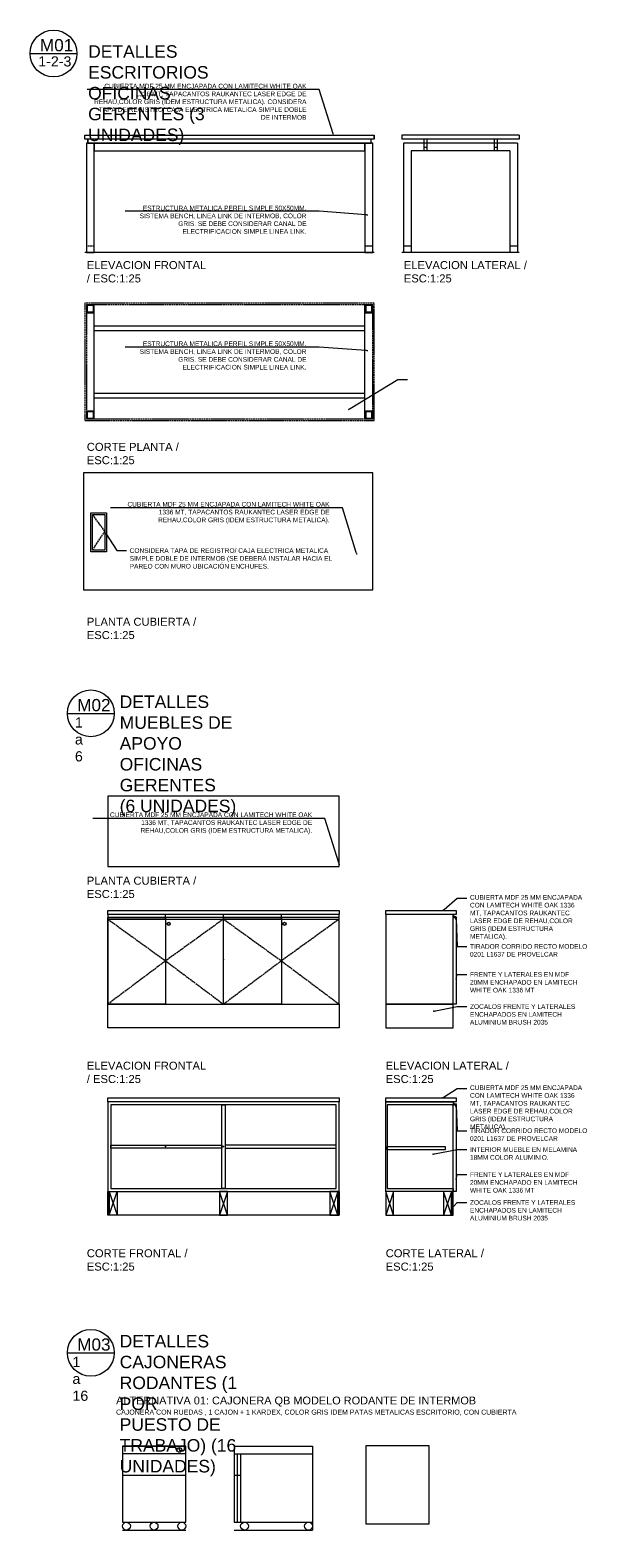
# Model space of a CAD drawing. Header units: millimetres. Extents: x 69942 to 103169, y 109869 to 150283.
# Drawn here: x 71160 to 74720, y 140683 to 150283 of the extents above; entities that cross this region are included whole.
import ezdxf
from ezdxf import colors
from ezdxf.entities.mleader import LeaderData, LeaderLine
from ezdxf.math import Vec2, Vec3

# ---------------------------------------------------------------- set-up
doc = ezdxf.new("R2010")
doc.units = ezdxf.units.MM
doc.header["$MEASUREMENT"] = 0
doc.linetypes.add('ACAD_ISO02W100', pattern=[15, 12, -3])
doc.layers.add('A-MUEBLES', color=1, linetype='Continuous')
doc.layers.add('A_COTAS 25', color=2, linetype='Continuous')
doc.styles.add('ARIAL', font='arial.ttf')
doc.styles.add('FMZ 100', font='arial.ttf', dxfattribs={"height": 16})
doc.styles.add('FMZ 20', font='arial.ttf', dxfattribs={"height": 3.2})

# ---------------------------------------------------------------- blocks, each defined once
blk = doc.blocks.new('_DOT')
at = {"color": 0, "linetype": 'ByBlock'}
blk.add_line((-0.5, 0), (-1, 0), dxfattribs=at)
at = {"color": 0, "linetype": 'ByBlock', "const_width": 0.5}
blk.add_lwpolyline([(-0.25, 0, 1), (0.25, 0, 1)], format="xyb", close=True, dxfattribs=at)

msp = doc.modelspace()

# ---------------------------------------------------------------- linework, layer by layer
at = {"layer": 'A-MUEBLES', "linetype": 'Continuous'}
for p, q in [((71510.7, 149583.9), (71510.7, 149608.9)), ((73360.7, 149583.9), (71510.7, 149583.9)), ((71530.7, 149558.9), (71530.7, 149583.9)), ((73340.7, 149558.9), (73340.7, 149583.9)), ((73360.7, 149583.9), (73360.7, 149608.9)), ((74287, 149608.9), (73537, 149608.9)), ((73537, 149608.9), (73537, 149583.9)), ((74287, 149583.9), (73537, 149583.9)), ((73677, 149583.9), (73677, 149508.9)), ((73697, 149583.9), (73697, 149508.9)), ((74127, 149583.9), (74127, 149508.9)), ((74147, 149583.9), (74147, 149508.9)), ((74287, 149608.9), (74287, 149583.9)), ((74277, 149558.9), (73547, 149558.9)), ((73547, 149558.9), (73547, 148858.9)), ((74227, 149508.9), (73597, 149508.9)), ((73597, 149508.9), (73597, 148858.9)), ((73677, 149533.9), (73697, 149533.9)), ((74127, 149533.9), (74147, 149533.9)), ((74227, 149508.9), (74227, 148858.9)), ((74277, 149558.9), (74277, 148858.9)), ((73350.7, 148898.9), (73300.7, 148898.9)), ((73597, 148898.9), (73547, 148898.9)), ((74277, 148898.9), (74227, 148898.9)), ((73360.7, 148858.9), (71510.7, 148858.9)), ((74287, 148858.9), (73537, 148858.9)), ((71520.7, 148523.8), (71520.7, 148523.8)), ((71570.7, 147793.8), (71570.7, 148523.8)), ((73300.7, 147793.8), (73300.7, 148523.8)), ((71570.7, 148388.8), (73300.7, 148388.8)), ((71570.7, 148358.8), (73300.7, 148358.8)), ((71570.7, 147958.8), (73300.7, 147958.8)), ((71570.7, 147928.8), (73300.7, 147928.8)), ((71750.6, 141220.6), (72155.6, 141220.6)), ((72465.2, 141220.6), (72465.2, 140733.1)), ((72465.2, 141220.6), (72965.2, 141220.6)), ((72965.2, 141220.6), (72965.2, 140733.1)), ((72155.6, 141170.6), (71750.6, 141170.6)), ((72465.2, 141170.6), (72965.2, 141170.6)), ((72485.2, 141170.6), (72485.2, 140733.1)), ((72505.2, 141170.6), (72505.2, 140733.1)), ((71750.6, 141033.1), (72155.6, 141033.1)), ((72465.2, 141033.1), (72505.2, 141033.1)), ((71750.6, 140733.1), (72155.6, 140733.1)), ((72465.2, 140733.1), (72965.2, 140733.1)), ((72465.2, 140683.1), (72965.2, 140683.1)), ((72965.2, 140733.1), (72965.2, 140683.1))]:
    msp.add_line(p, q, dxfattribs=at)
at = {"layer": 'A-MUEBLES', "linetype": 'ACAD_ISO02W100'}
msp.add_line((71570.7, 148898.9), (71520.7, 148898.9), dxfattribs=at)
at = {"layer": 'A-MUEBLES', "linetype": 'Continuous'}
for points in [[(71160.3, 150132.9), (71460.3, 150132.9)], [(71398.8, 145909.6), (71698.8, 145909.6)], [(72027, 144602.8), (72027, 144622.8)], [(72397, 144602.8), (72397, 144622.8)], [(72767, 144602.8), (72767, 144622.8)], [(73884, 144602.8), (73884, 144047.8), (73864, 144047.8), (73864, 144602.8), (73879, 144602.8)], [(73884, 143404), (73884, 142849), (73864, 142849), (73864, 143404), (73879, 143404)], [(71667, 142849), (71717, 142699)], [(71667, 142699), (71717, 142849)], [(72422, 142849), (72372, 142699)], [(72422, 142699), (72372, 142849)], [(73127, 142849), (73077, 142699)], [(73127, 142699), (73077, 142849)], [(73484, 142849), (73434, 142699)], [(73484, 142699), (73434, 142849)], [(73854, 142849), (73804, 142699)], [(73854, 142699), (73804, 142849)], [(71398.8, 141817.3), (71698.8, 141817.3)], [(72155.6, 141170.6), (72155.6, 141220.6), (71750.6, 141220.6), (71750.6, 141170.6)], [(71750.6, 141220.6), (71750.6, 140733.1)], [(72155.6, 140733.1), (72155.6, 141220.6)], [(71750.6, 140683.1), (72155.6, 140683.1)]]:
    msp.add_lwpolyline(points, dxfattribs=at)
for points in [[(71510.7, 149583.9), (71510.7, 149608.9), (73360.7, 149608.9), (73360.7, 149583.9)], [(71530.7, 149558.9), (73340.7, 149558.9), (73340.7, 149583.9), (71530.7, 149583.9)], [(71520.7, 148858.9), (71570.7, 148858.9), (71570.7, 149558.9), (71520.7, 149558.9)], [(71570.7, 149558.9), (71570.7, 149508.9), (73300.7, 149508.9), (73300.7, 149558.9)], [(73300.7, 148858.9), (73350.7, 148858.9), (73350.7, 149558.9), (73300.7, 149558.9)], [(71520.7, 148473.8), (71570.7, 148473.8), (71570.7, 148523.8), (71520.7, 148523.8)], [(71525.7, 148478.8), (71565.7, 148478.8), (71565.7, 148518.8), (71525.7, 148518.8)], [(73300.7, 148473.8), (73350.7, 148473.8), (73350.7, 148523.8), (73300.7, 148523.8)], [(73305.7, 148478.8), (73345.7, 148478.8), (73345.7, 148518.8), (73305.7, 148518.8)], [(71520.7, 147793.8), (71570.7, 147793.8), (71570.7, 147843.8), (71520.7, 147843.8)], [(71525.7, 147798.8), (71565.7, 147798.8), (71565.7, 147838.8), (71525.7, 147838.8)], [(73300.7, 147793.8), (73350.7, 147793.8), (73350.7, 147843.8), (73300.7, 147843.8)], [(73305.7, 147798.8), (73345.7, 147798.8), (73345.7, 147838.8), (73305.7, 147838.8)], [(71501, 146699.4), (73351, 146699.4), (73351, 147449.4), (71501, 147449.4)], [(71548.8, 146943.2), (71548.8, 147193.2), (71648.8, 147193.2), (71648.8, 146943.2)], [(71558.8, 146953.2), (71558.8, 147183.2), (71638.8, 147183.2), (71638.8, 146953.2)], [(71657, 144929.1), (73137, 144929.1), (73137, 145379.1), (71657, 145379.1)], [(71657, 144647.8), (73137, 144647.8), (73137, 144622.8), (71657, 144622.8)], [(71657, 144047.8), (73137, 144047.8), (73137, 144622.8), (71657, 144622.8)], [(72027, 144047.8), (71657, 144047.8), (71657, 144602.8), (72027, 144602.8)], [(72027, 144602.8), (71657, 144602.8), (71657, 144592.8), (72027, 144592.8)], [(72027, 144047.8), (72397, 144047.8), (72397, 144602.8), (72027, 144602.8)], [(72397, 144602.8), (72027, 144602.8), (72027, 144592.8), (72397, 144592.8)], [(72767, 144047.8), (72397, 144047.8), (72397, 144602.8), (72767, 144602.8)], [(72767, 144602.8), (72397, 144602.8), (72397, 144592.8), (72767, 144592.8)], [(72767, 144047.8), (73137, 144047.8), (73137, 144602.8), (72767, 144602.8)], [(73137, 144602.8), (72767, 144602.8), (72767, 144592.8), (73137, 144592.8)], [(73434, 144647.8), (73884, 144647.8), (73884, 144622.8), (73434, 144622.8)], [(73434, 144047.8), (73864, 144047.8), (73864, 144622.8), (73434, 144622.8)], [(73864, 144622.8), (73864, 144602.8), (73879, 144602.8), (73879, 144592.8), (73884, 144592.8), (73884, 144602.8), (73884, 144607.8), (73869, 144607.8), (73869, 144622.8)], [(71657, 144047.8), (73137, 144047.8), (73137, 143897.8), (71657, 143897.8)], [(73434, 143897.8), (73864, 143897.8), (73864, 144047.8), (73434, 144047.8)], [(71657, 143449), (73137, 143449), (73137, 143424), (71657, 143424)], [(71657, 142849), (73137, 142849), (73137, 143424), (71657, 143424)], [(73434, 143449), (73884, 143449), (73884, 143424), (73434, 143424)], [(73864, 142849), (73434, 142849), (73434, 143424), (73864, 143424), (73864, 143404), (73444, 143404), (73444, 142869), (73864, 142869)], [(73864, 143424), (73864, 143404), (73879, 143404), (73879, 143394), (73884, 143394), (73884, 143404), (73884, 143409), (73869, 143409), (73869, 143424)], [(71677, 142869), (73117, 142869), (73117, 143404), (71677, 143404)], [(72387, 142869), (72387, 143404), (72407, 143404), (72407, 142869)], [(71677, 143146.5), (72387, 143146.5), (72387, 143126.5), (71677, 143126.5)], [(73117, 143146.5), (72407, 143146.5), (72407, 143126.5), (73117, 143126.5)], [(73444, 143136.5), (73814, 143136.5), (73814, 143116.5), (73444, 143116.5)], [(71657, 142849), (73137, 142849), (73137, 142699), (71657, 142699)], [(71657, 142699), (71657, 142849), (71667, 142849), (71667, 142699)], [(71667, 142699), (71667, 142849), (71717, 142849), (71717, 142699)], [(72422, 142699), (72422, 142849), (72372, 142849), (72372, 142699)], [(73127, 142699), (73127, 142849), (73077, 142849), (73077, 142699)], [(73137, 142699), (73137, 142849), (73127, 142849), (73127, 142699)], [(73434, 142699), (73864, 142699), (73864, 142849), (73434, 142849)], [(73484, 142699), (73484, 142849), (73434, 142849), (73434, 142699)], [(73854, 142699), (73854, 142849), (73804, 142849), (73804, 142699)], [(73864, 142699), (73864, 142849), (73854, 142849), (73854, 142699)], [(73307.3, 140722.7), (73712.3, 140722.7), (73712.3, 141222.7), (73307.3, 141222.7)]]:
    msp.add_lwpolyline(points, close=True, dxfattribs=at)
at = {"layer": 'A-MUEBLES', "color": 252, "linetype": 'ACAD_ISO02W100', "true_color": 0x7a898f}
msp.add_lwpolyline([(71510.7, 147783.8), (73360.7, 147783.8), (73360.7, 148533.8), (71510.7, 148533.8)], close=True, dxfattribs=at)
for points in [[(71520.7, 147793.8), (73350.7, 147793.8), (73350.7, 148523.8), (71520.7, 148523.8), (71520.7, 147793.8)], [(71657, 144592.8), (72027, 144325.3), (71657, 144047.8)], [(72397, 144592.8), (72027, 144325.3), (72397, 144047.8)], [(72397, 144592.8), (72767, 144325.3), (72397, 144047.8)], [(73137, 144592.8), (72767, 144325.3), (73137, 144047.8)]]:
    msp.add_lwpolyline(points, dxfattribs=at)
at = {"layer": 'A-MUEBLES', "linetype": 'ACAD_ISO02W100'}
msp.add_lwpolyline([(71558.8, 146953.2), (71638.8, 147074.4), (71558.8, 147183.2)], dxfattribs=at)
at = {"layer": 'A-MUEBLES', "linetype": 'Continuous'}
for centre, radius in [((71310.3, 150132.9), 150), ((71548.8, 145909.6), 150), ((72047, 144562.8), 10), ((72047, 144562.8), 8), ((72787, 144562.8), 10), ((72787, 144562.8), 8), ((71548.8, 141817.3), 150), ((72114.8, 141195.6), 15), ((71776.6, 140708.1), 25), ((71953.1, 140708.1), 25), ((72130.6, 140708.1), 25), ((72531.3, 140708.1), 25), ((72940.2, 140708.1), 25)]:
    msp.add_circle(centre, radius, dxfattribs=at)
for p in [(72027, 144335.3), (72397, 144335.3), (72767, 144335.3), (72027, 143136.5), (72397, 143136.5)]:
    msp.add_point(p, dxfattribs=at)
at = {"layer": 'A_COTAS 25', "linetype": 'ByBlock', "lineweight": -2}
msp.add_line((73511.2, 148046.6), (73573.4, 148046.6), dxfattribs=at)
msp.add_lwpolyline([(73206.9, 147860), (73511.2, 148046.6)], dxfattribs=at)

# ---------------------------------------------------------------- block references
at = {"layer": 'A_COTAS 25', "lineweight": -2, "xscale": 10, "yscale": 10, "zscale": 10, "rotation": 211.5215454853357}
msp.add_blockref('_DOT', (73198.4, 147854.8), dxfattribs=at)

# ---------------------------------------------------------------- texts
at = {"layer": 'A-MUEBLES', "linetype": 'Continuous', "attachment_point": 1, "style": 'FMZ 100'}
for s, width, insert, char_height in [('M01', 15.63, (71223.5, 150224.9), 78.4), ('1-2-3', 15.63, (71212.9, 150114.5), 65), ('M02', 15.63, (71461.9, 146001.6), 78.4), ('1 a 6', 40.372, (71447.3, 145883.7), 65), ('M03', 15.63, (71461.9, 141909.3), 78.4), ('1 a 16', 40.372, (71431.4, 141791.5), 65)]:
    msp.add_mtext_dynamic_manual_height_columns(s, width=width, gutter_width=80, heights=[0], dxfattribs=dict(at, insert=insert, char_height=char_height))
at = {"layer": 'A_COTAS 25', "attachment_point": 1, "style": 'ARIAL'}
for s, insert, char_height in [('DETALLES ESCRITORIOS OFICINAS GERENTES (3 UNIDADES)', (71531.6, 150185.5), 80), ('ELEVACION FRONTAL / ESC:1:25', (71523.2, 148804), 51.2), ('ELEVACION LATERAL / ESC:1:25', (73549.5, 148804), 51.2), ('CORTE PLANTA / ESC:1:25', (71523.2, 147640.7), 51.2), ('PLANTA CUBIERTA / ESC:1:25', (71523.2, 146521.5), 51.2), ('DETALLES MUEBLES DE APOYO OFICINAS GERENTES \\P(6 UNIDADES)', (71733.3, 146023.9), 80), ('PLANTA CUBIERTA / ESC:1:25', (71523.2, 144864.3), 51.2), ('ELEVACION FRONTAL / ESC:1:25', (71523.2, 143680.3), 51.2), ('ELEVACION LATERAL / ESC:1:25', (73433.6, 143680.3), 51.2), ('CORTE FRONTAL / ESC:1:25', (71523.2, 142479.9), 51.2), ('CORTE LATERAL / ESC:1:25', (73433.6, 142479.9), 51.2), ('DETALLES CAJONERAS RODANTES (1 POR \\PPUESTO DE TRABAJO) (16 UNIDADES)', (71733.3, 141931.7), 80)]:
    msp.add_mtext_dynamic_manual_height_columns(s, width=789.738, gutter_width=40, heights=[0], dxfattribs=dict(at, insert=insert, char_height=char_height))
at = {"layer": 'A_COTAS 25', "linetype": 'Continuous', "insert": (71710.2, 141536.9), "char_height": 32, "width": 5088.281, "attachment_point": 1, "style": 'FMZ 20'}
msp.add_mtext('\\A1;{\\H1.5625x;ALTERNATIVA 01: CAJONERA QB MODELO RODANTE DE INTERMOB}          \\PCAJONERA CON RUEDAS , 1 CAJON + 1 KARDEX, COLOR GRIS IDEM PATAS METALICAS ESCRITORIO, CON CUBIERTA', dxfattribs=at)

# ---------------------------------------------------------------- leaders
at = {"layer": 'A_COTAS 25'}
ml = msp.add_multileader_mtext('Standard', dxfattribs=at)
ml.set_content('\\A1;{\\fArial|b0|i0|c0|p34;CUBIERTA MDF 25 MM ENCJAPADA CON LAMITECH WHITE OAK 1336 MT, TAPACANTOS RAUKANTEC LASER EDGE DE REHAU,COLOR GRIS (IDEM ESTRUCTURA METALICA). CONSIDERA TAPA DE REGISTRO/ CAJA ELECTRICA METALICA SIMPLE DOBLE DE INTERMOB  }', color=256)
ml.set_leader_properties()
ml.set_arrow_properties(name='DOT')
ml.build(insert=Vec2(0, 0))
ml.multileader.update_dxf_attribs({"text_right_attachment_type": 6, "dogleg_length": 0.36, "arrow_head_size": 10})
ctx = ml.context
ctx.base_point, ctx.char_height, ctx.arrow_head_size, ctx.landing_gap_size, ctx.plane_origin = Vec3(71552.8, 149923.6), 30, 10, 20, Vec3(73768.1, 150034.6)
ctx.right_attachment, ctx.text_align_type = 6, 2
notes = []
notes.append((ctx, [(1, (1, 1, 0), (73009.3, 149902.9), (-1, 0), 62.2, [(0, [(73100.5, 149608.9)], 0, [])])]))
ctx.mtext.insert, ctx.mtext.width, ctx.mtext.alignment, ctx.mtext.flow_direction = Vec3(72927.1, 149938.9), 1387.38, 3, 5
ml = msp.add_multileader_mtext('Standard', dxfattribs=at)
ml.set_content('\\A1;{\\fArial|b0|i0|c0|p34;ESTRUCTURA METALICA PERFIL SIMPLE 50X50MM, SISTEMA BENCH, LINEA LINK DE INTERMOB, COLOR GRIS. SE DEBE CONSIDERAR CANAL DE ELECTRIFICACION SIMPLE LINEA LINK.}', color=256)
ml.set_leader_properties()
ml.set_arrow_properties(name='DOT')
ml.build(insert=Vec2(0, 0))
ml.multileader.update_dxf_attribs({"text_right_attachment_type": 6, "dogleg_length": 0.36, "arrow_head_size": 10})
ctx = ml.context
ctx.base_point, ctx.char_height, ctx.arrow_head_size, ctx.landing_gap_size, ctx.plane_origin = Vec3(71842.9, 149143.3), 30, 10, 20, Vec3(73768.1, 149254.3)
ctx.right_attachment, ctx.text_align_type = 6, 2
notes.append((ctx, [(1, (1, 1, 0), (73009.3, 149122.5), (-1, 0), 62.2, [(0, [(73316.1, 149099.2)], 0, [])])]))
ctx.mtext.insert, ctx.mtext.width, ctx.mtext.alignment, ctx.mtext.flow_direction = Vec3(72927.1, 149158.5), 1146.78, 3, 5
ml = msp.add_multileader_mtext('Standard', dxfattribs=at)
ml.set_content('\\A1;{\\fArial|b0|i0|c0|p34;ESTRUCTURA METALICA PERFIL SIMPLE 50X50MM, SISTEMA BENCH, LINEA LINK DE INTERMOB, COLOR GRIS. SE DEBE CONSIDERAR CANAL DE ELECTRIFICACION SIMPLE LINEA LINK.}', color=256)
ml.set_leader_properties()
ml.set_arrow_properties(name='DOT')
ml.build(insert=Vec2(0, 0))
ml.multileader.update_dxf_attribs({"text_right_attachment_type": 6, "dogleg_length": 0.36, "arrow_head_size": 10})
ctx = ml.context
ctx.base_point, ctx.char_height, ctx.arrow_head_size, ctx.landing_gap_size, ctx.plane_origin = Vec3(71842.9, 148274.8), 30, 10, 20, Vec3(73768.1, 148385.8)
ctx.right_attachment, ctx.text_align_type = 6, 2
notes.append((ctx, [(1, (1, 1, 0), (73009.3, 148254), (-1, 0), 62.2, [(0, [(73316.1, 148230.7)], 0, [])])]))
ctx.mtext.insert, ctx.mtext.width, ctx.mtext.alignment, ctx.mtext.flow_direction = Vec3(72927.1, 148290), 1146.78, 3, 5
ml = msp.add_multileader_mtext('Standard', dxfattribs=at)
ml.set_content('\\A1;{\\fArial|b0|i0|c0|p34;CUBIERTA MDF 25 MM ENCJAPADA CON LAMITECH WHITE OAK 1336 MT, TAPACANTOS RAUKANTEC LASER EDGE DE REHAU,COLOR GRIS (IDEM ESTRUCTURA METALICA). }', color=256)
ml.set_leader_properties()
ml.set_arrow_properties(name='DOT')
ml.build(insert=Vec2(0, 0))
ml.multileader.update_dxf_attribs({"text_right_attachment_type": 6, "dogleg_length": 0.36, "arrow_head_size": 10})
ctx = ml.context
ctx.base_point, ctx.char_height, ctx.arrow_head_size, ctx.landing_gap_size, ctx.plane_origin = Vec3(71765.1, 147243.3), 30, 10, 20, Vec3(73916.2, 147355.7)
ctx.right_attachment, ctx.text_align_type = 6, 2
notes.append((ctx, [(1, (1, 1, 0), (73157.4, 147223.9), (-1, 0), 62.2, [(0, [(73248.6, 146930)], 0, [])])]))
ctx.mtext.insert, ctx.mtext.width, ctx.mtext.alignment, ctx.mtext.flow_direction = Vec3(73075.2, 147262.7), 1387.38, 3, 5
ml = msp.add_multileader_mtext('Standard', dxfattribs=at)
ml.set_content('\\A1;{\\fArial|b0|i0|c0|p34;CONSIDERA TAPA DE REGISTRO/ CAJA ELECTRICA METALICA SIMPLE DOBLE DE INTERMOB (SE DEBERÁ INSTALAR HACIA EL PAREO CON MURO UBICACIÓN ENCHUFES.}', color=256)
ml.set_leader_properties()
ml.set_arrow_properties(name='DOT')
ml.build(insert=Vec2(0, 0))
ml.multileader.update_dxf_attribs({"text_right_attachment_type": 6, "dogleg_length": 0.36, "arrow_head_size": 10})
ctx = ml.context
ctx.base_point, ctx.char_height, ctx.arrow_head_size, ctx.landing_gap_size, ctx.plane_origin = Vec3(71777.2, 146951), 30, 10, 20, Vec3(70956.2, 147082.7)
ctx.right_attachment = 6
notes.append((ctx, [(1, (1, 1, 0), (71715, 146951), (1, 0), 62.2, [(0, [(71638.8, 147068.2)], 0, [])])]))
ctx.mtext.insert, ctx.mtext.width, ctx.mtext.flow_direction = Vec3(71797.2, 146966.2), 1387.38, 5
ml = msp.add_multileader_mtext('Standard', dxfattribs=at)
ml.set_content('\\A1;{\\fArial|b0|i0|c0|p34;CUBIERTA MDF 25 MM ENCJAPADA CON LAMITECH WHITE OAK 1336 MT, TAPACANTOS RAUKANTEC LASER EDGE DE REHAU,COLOR GRIS (IDEM ESTRUCTURA METALICA). }', color=256)
ml.set_leader_properties()
ml.set_arrow_properties(name='DOT')
ml.build(insert=Vec2(0, 0))
ml.multileader.update_dxf_attribs({"text_right_attachment_type": 6, "dogleg_length": 0.36, "arrow_head_size": 10})
ctx = ml.context
ctx.base_point, ctx.char_height, ctx.arrow_head_size, ctx.landing_gap_size, ctx.plane_origin = Vec3(71653.1, 145256), 30, 10, 20, Vec3(73804.3, 145368.3)
ctx.right_attachment, ctx.text_align_type = 6, 2
notes.append((ctx, [(1, (1, 1, 0), (73045.5, 145236.6), (-1, 0), 62.2, [(0, [(73136.7, 144942.6)], 0, [])])]))
ctx.mtext.insert, ctx.mtext.width, ctx.mtext.alignment, ctx.mtext.flow_direction = Vec3(72963.3, 145275.4), 1387.38, 3, 5
ml = msp.add_multileader_mtext('Standard', dxfattribs=at)
ml.set_content('\\A1;{\\fArial|b0|i0|c0|p34;CUBIERTA MDF 25 MM ENCJAPADA CON LAMITECH WHITE OAK 1336 MT, TAPACANTOS RAUKANTEC LASER EDGE DE REHAU,COLOR GRIS (IDEM ESTRUCTURA METALICA). }', color=256)
ml.set_leader_properties()
ml.set_arrow_properties(name='DOT')
ml.build(insert=Vec2(0, 0))
ml.multileader.update_dxf_attribs({"text_right_attachment_type": 6, "dogleg_length": 0.36, "arrow_head_size": 10})
ctx = ml.context
ctx.base_point, ctx.char_height, ctx.arrow_head_size, ctx.landing_gap_size, ctx.plane_origin = Vec3(73952.3, 144727.7), 30, 10, 20, Vec3(73131.3, 144859.5)
ctx.right_attachment = 6
notes.append((ctx, [(1, (1, 1, 0), (73890.1, 144727.7), (1, 0), 62.2, [(0, [(73798.9, 144647.8)], 0, [])])]))
ctx.mtext.insert, ctx.mtext.width, ctx.mtext.flow_direction = Vec3(73972.3, 144747.1), 747.633, 5
ml = msp.add_multileader_mtext('Standard', dxfattribs=at)
ml.set_content('\\A1;{\\fArial|b0|i0|c0|p34;TIRADOR CORRIDO RECTO MODELO 0201 L1637 DE PROVELCAR}', color=256)
ml.set_leader_properties()
ml.set_arrow_properties(name='DOT')
ml.build(insert=Vec2(0, 0))
ml.multileader.update_dxf_attribs({"text_right_attachment_type": 6, "dogleg_length": 0.36, "arrow_head_size": 10})
ctx = ml.context
ctx.base_point, ctx.char_height, ctx.arrow_head_size, ctx.landing_gap_size, ctx.plane_origin = Vec3(73952.3, 144417.6), 30, 10, 20, Vec3(73131.3, 144549.4)
ctx.right_attachment = 6
notes.append((ctx, [(1, (1, 1, 0), (73890.1, 144417.6), (1, 0), 62.2, [(0, [(73884, 144602.8)], 0, [])])]))
ctx.mtext.insert, ctx.mtext.width, ctx.mtext.flow_direction = Vec3(73972.3, 144432.9), 747.633, 5
ml = msp.add_multileader_mtext('Standard', dxfattribs=at)
ml.set_content('\\A1;{\\fArial|b0|i0|c0|p34;FRENTE Y LATERALES EN MDF 20MM ENCHAPADO EN LAMITECH WHITE OAK 1336 MT}', color=256)
ml.set_leader_properties()
ml.set_arrow_properties(name='DOT')
ml.build(insert=Vec2(0, 0))
ml.multileader.update_dxf_attribs({"text_right_attachment_type": 6, "dogleg_length": 0.36, "arrow_head_size": 10})
ctx = ml.context
ctx.base_point, ctx.char_height, ctx.arrow_head_size, ctx.landing_gap_size, ctx.plane_origin = Vec3(73952.3, 144238.1), 30, 10, 20, Vec3(73131.3, 144369.8)
ctx.right_attachment = 6
notes.append((ctx, [(1, (1, 1, 0), (73890.1, 144238.1), (1, 0), 62.2, [(0, [(73884, 144209)], 0, [])])]))
ctx.mtext.insert, ctx.mtext.width, ctx.mtext.flow_direction = Vec3(73972.3, 144253.4), 747.633, 5
ml = msp.add_multileader_mtext('Standard', dxfattribs=at)
ml.set_content('\\A1;{\\fArial|b0|i0|c0|p34;ZOCALOS FRENTE Y LATERALES ENCHAPADOS EN LAMITECH ALUMINIUM BRUSH 2035}', color=256)
ml.set_leader_properties()
ml.set_arrow_properties(name='DOT')
ml.build(insert=Vec2(0, 0))
ml.multileader.update_dxf_attribs({"text_right_attachment_type": 6, "dogleg_length": 0.36, "arrow_head_size": 10})
ctx = ml.context
ctx.base_point, ctx.char_height, ctx.arrow_head_size, ctx.landing_gap_size, ctx.plane_origin = Vec3(73952.3, 144032.7), 30, 10, 20, Vec3(73131.3, 144164.5)
ctx.right_attachment = 6
notes.append((ctx, [(1, (1, 1, 0), (73890.1, 144032.7), (1, 0), 62.2, [(0, [(73741.4, 144003.6)], 0, [])])]))
ctx.mtext.insert, ctx.mtext.width, ctx.mtext.flow_direction = Vec3(73972.3, 144048), 747.633, 5
ml = msp.add_multileader_mtext('Standard', dxfattribs=at)
ml.set_content('\\A1;{\\fArial|b0|i0|c0|p34;CUBIERTA MDF 25 MM ENCJAPADA CON LAMITECH WHITE OAK 1336 MT, TAPACANTOS RAUKANTEC LASER EDGE DE REHAU,COLOR GRIS (IDEM ESTRUCTURA METALICA). }', color=256)
ml.set_leader_properties()
ml.set_arrow_properties(name='DOT')
ml.build(insert=Vec2(0, 0))
ml.multileader.update_dxf_attribs({"text_right_attachment_type": 6, "dogleg_length": 0.36, "arrow_head_size": 10})
ctx = ml.context
ctx.base_point, ctx.char_height, ctx.arrow_head_size, ctx.landing_gap_size, ctx.plane_origin = Vec3(73952.3, 143509.6), 30, 10, 20, Vec3(73131.3, 143641.3)
ctx.right_attachment = 6
notes.append((ctx, [(1, (1, 1, 0), (73890.1, 143509.6), (1, 0), 62.2, [(0, [(73798.9, 143449)], 0, [])])]))
ctx.mtext.insert, ctx.mtext.width, ctx.mtext.flow_direction = Vec3(73972.3, 143529), 747.633, 5
ml = msp.add_multileader_mtext('Standard', dxfattribs=at)
ml.set_content('\\A1;{\\fArial|b0|i0|c0|p34;TIRADOR CORRIDO RECTO MODELO 0201 L1637 DE PROVELCAR}', color=256)
ml.set_leader_properties()
ml.set_arrow_properties(name='DOT')
ml.build(insert=Vec2(0, 0))
ml.multileader.update_dxf_attribs({"text_right_attachment_type": 6, "dogleg_length": 0.36, "arrow_head_size": 10})
ctx = ml.context
ctx.base_point, ctx.char_height, ctx.arrow_head_size, ctx.landing_gap_size, ctx.plane_origin = Vec3(73952.3, 143238.3), 30, 10, 20, Vec3(73131.3, 143370.1)
ctx.right_attachment = 6
notes.append((ctx, [(1, (1, 1, 0), (73890.1, 143238.3), (1, 0), 62.2, [(0, [(73884, 143409)], 0, [])])]))
ctx.mtext.insert, ctx.mtext.width, ctx.mtext.flow_direction = Vec3(73972.3, 143253.6), 747.633, 5
ml = msp.add_multileader_mtext('Standard', dxfattribs=at)
ml.set_content('\\A1;{\\fArial|b0|i0|c0|p34;INTERIOR MUEBLE EN MELAMINA 18MM COLOR ALUMINIO.}', color=256)
ml.set_leader_properties()
ml.set_arrow_properties(name='DOT')
ml.build(insert=Vec2(0, 0))
ml.multileader.update_dxf_attribs({"text_right_attachment_type": 6, "dogleg_length": 0.36, "arrow_head_size": 10})
ctx = ml.context
ctx.base_point, ctx.char_height, ctx.arrow_head_size, ctx.landing_gap_size, ctx.plane_origin = Vec3(73952.3, 143117.5), 30, 10, 20, Vec3(73131.3, 143249.2)
ctx.right_attachment = 6
notes.append((ctx, [(1, (1, 1, 0), (73890.1, 143117.5), (1, 0), 62.2, [(0, [(73735.6, 143088.4)], 0, [])])]))
ctx.mtext.insert, ctx.mtext.width, ctx.mtext.flow_direction = Vec3(73972.3, 143132.7), 747.633, 5
ml = msp.add_multileader_mtext('Standard', dxfattribs=at)
ml.set_content('\\A1;{\\fArial|b0|i0|c0|p34;FRENTE Y LATERALES EN MDF 20MM ENCHAPADO EN LAMITECH WHITE OAK 1336 MT}', color=256)
ml.set_leader_properties()
ml.set_arrow_properties(name='DOT')
ml.build(insert=Vec2(0, 0))
ml.multileader.update_dxf_attribs({"text_right_attachment_type": 6, "dogleg_length": 0.36, "arrow_head_size": 10})
ctx = ml.context
ctx.base_point, ctx.char_height, ctx.arrow_head_size, ctx.landing_gap_size, ctx.plane_origin = Vec3(73952.3, 142957.3), 30, 10, 20, Vec3(73131.3, 143089)
ctx.right_attachment = 6
notes.append((ctx, [(1, (1, 1, 0), (73890.1, 142957.3), (1, 0), 62.2, [(0, [(73884, 142928.2)], 0, [])])]))
ctx.mtext.insert, ctx.mtext.width, ctx.mtext.flow_direction = Vec3(73972.3, 142972.6), 747.633, 5
ml = msp.add_multileader_mtext('Standard', dxfattribs=at)
ml.set_content('\\A1;{\\fArial|b0|i0|c0|p34;ZOCALOS FRENTE Y LATERALES ENCHAPADOS EN LAMITECH ALUMINIUM BRUSH 2035}', color=256)
ml.set_leader_properties()
ml.set_arrow_properties(name='DOT')
ml.build(insert=Vec2(0, 0))
ml.multileader.update_dxf_attribs({"text_right_attachment_type": 6, "dogleg_length": 0.36, "arrow_head_size": 10})
ctx = ml.context
ctx.base_point, ctx.char_height, ctx.arrow_head_size, ctx.landing_gap_size, ctx.plane_origin = Vec3(73952.3, 142779.1), 30, 10, 20, Vec3(73131.3, 142910.8)
ctx.right_attachment = 6
notes.append((ctx, [(1, (1, 1, 0), (73890.1, 142779.1), (1, 0), 62.2, [(0, [(73864, 142750)], 0, [])])]))
ctx.mtext.insert, ctx.mtext.width, ctx.mtext.flow_direction = Vec3(73972.3, 142794.3), 747.633, 5
for ctx, leaders in notes:
    for number, flags, end, landing, length, lines in leaders:
        leader = LeaderData()
        leader.index, (leader.has_last_leader_line, leader.has_dogleg_vector, leader.attachment_direction) = number, flags
        leader.last_leader_point, leader.dogleg_vector, leader.dogleg_length = Vec3(end), Vec3(landing), length
        for number, points, colour, breaks in lines:
            line = LeaderLine()
            line.index, line.vertices, line.color, line.breaks = number, Vec3.list(points), colors.encode_raw_color(colour), breaks
            leader.lines.append(line)
        ctx.leaders.append(leader)

doc.saveas('drawing.dxf')
